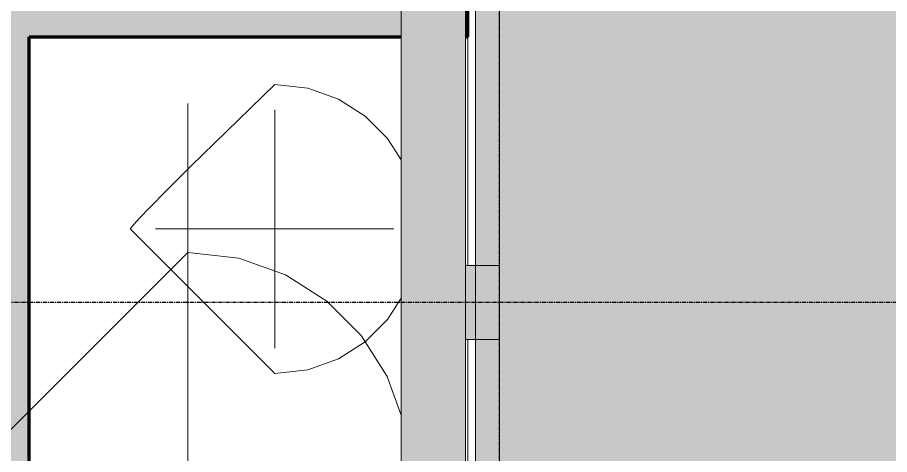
# Model space of a CAD drawing. Header units: inches. Extents: x 9391 to 11530, y 1186 to 2858.
# Drawn here: x 9717.9 to 9826.4, y 2032.1 to 2086.5 of the extents above; entities that cross this region are included whole.
import ezdxf

# ---------------------------------------------------------------- set-up
doc = ezdxf.new("R2010")
doc.units = ezdxf.units.IN
doc.header["$MEASUREMENT"] = 0
doc.linetypes.add('Grid Line 1_2_', pattern=[0.875, 0.5, -0.125, 0.125, -0.125])
for name, color, linetype, lineweight in [('A-DETL-GENF-1', 254, 'Continuous', 9), ('A-ROOF', 132, 'Continuous', 13), ('A-ROOF-1', 132, 'Continuous', 5), ('C-BLDG-PADS', 91, 'Continuous', 70), ('C-BLDG-PADS-1', 91, 'Continuous', 9), ('C-TOPO', 7, 'Continuous', 9), ('S-BEAM', 12, 'Continuous', 9), ('S-COLS', 52, 'Continuous', 9), ('S-FNDN', 32, 'Continuous', 13), ('S-FNDN-1', 32, 'Continuous', 5), ('S-GRID-1', 1, 'Grid Line 1_2_', 30)]:
    doc.layers.add(name, color=color, linetype=linetype, lineweight=lineweight)

# ---------------------------------------------------------------- blocks, each defined once
blk = doc.blocks.new('Timber-Column1 - 10x10-1518159-FLOOR PLAN - ROOF')
at = {"layer": 'S-COLS'}
blk.add_hatch(color=256, dxfattribs=at).paths.add_polyline_path([(4.62, -3.94), (4.62, -3), (-4.63, -3), (-4.63, -4.25), (4.62, -4.25)], flags=0)
for p, q in [((-4.63, -4.25), (-4.63, 0)), ((4.62, 0), (4.62, -4.25))]:
    blk.add_line(p, q, dxfattribs=at)
blk = doc.blocks.new('Dimension Lumber - THE BEAM-1543094-FLOOR PLAN - ROOF')
at = {"layer": 'S-BEAM'}
h = blk.add_hatch(color=256, dxfattribs=at)
h.paths.add_polyline_path([(391.81, 0), (352.41, -0.04), (352.58, -0.21), (352.92, -0.62), (353.14, -0.97), (353.39, -1.6), (353.48, -1.97), (353.52, -2.43), (353.47, -3), (391.81, -3)], flags=0)
h.paths.add_polyline_path([(345.97, 0), (256.32, 0), (256.54, -0.21), (256.88, -0.62), (257.1, -0.97), (257.35, -1.6), (257.44, -1.97), (257.48, -2.43), (257.43, -3), (344.86, -2.97), (344.84, -2.75), (344.83, -2.18), (344.89, -1.77), (345.15, -1.05), (345.45, -0.58), (345.75, -0.2), (345.83, -0.11)], flags=0)
h.paths.add_polyline_path([(249.93, 0), (-234.15, 0), (-234.15, -3), (248.82, -2.97), (248.8, -2.75), (248.79, -2.18), (248.85, -1.77), (249.11, -1.05), (249.41, -0.58), (249.72, -0.18), (249.79, -0.11)], flags=0)
blk.add_line((-234.15, -3), (248.83, -3), dxfattribs=at)
blk = doc.blocks.new('meyer lilac 26082 - meyer lilac 26082-V53-FLOOR PLAN - ROOF')
at = {"layer": 'A-DETL-GENF-1'}
for p, q in [((0, 29.16), (0, 35.27)), ((0, 35.27), (0, 32.87)), ((0, 32.87), (0, 24.58)), ((0, 22.17), (0, 29.16)), ((-27.63, 0), (0, 27.63)), ((27.63, 0), (0, 27.63)), ((0, 24.58), (0, 20.21)), ((0, 18.03), (0, 23.92)), ((0, 23.92), (0, 22.17)), ((0, 20.21), (0, 12.57)), ((0, 13.22), (0, 18.03)), ((0, 13.66), (0, 16.06)), ((0, 16.06), (0, 13.22)), ((0, 7.98), (0, 13.66)), ((0, 12.57), (0, -3.37)), ((0, 2.31), (0, 7.98)), ((0, 2.31), (0, -1.62)), ((-28.57, 0), (-36.35, 0)), ((-36.35, 0), (-31.4, 0)), ((-31.4, 0), (-35.64, 0)), ((-35.64, 0), (-33.28, 0)), ((-33.28, 0), (-32.11, 0)), ((-32.11, 0), (-26.68, 0)), ((-26.92, 0), (-28.57, 0)), ((-18.19, 0), (-26.92, 0)), ((-10.18, 0), (-18.19, 0)), ((-3.34, 0), (-10.18, 0)), ((-3.34, 0), (3.97, 0)), ((7.98, 0), (3.97, 0)), ((12.93, 0), (7.98, 0)), ((25.19, 0), (12.93, 0)), ((28.49, 0), (25.19, 0)), ((26.9, -6.33), (27.63, 0)), ((31.56, 0), (28.49, 0)), ((-27.63, 0), (-26.9, -6.33)), ((-26.68, 0), (-18.9, 0)), ((-18.9, 0), (-12.3, 0)), ((-12.3, 0), (-3.81, 0)), ((-3.81, 0), (2.08, 0)), ((2.08, 0), (8.21, 0)), ((8.21, 0), (16, 0)), ((16, 0), (24.25, 0)), ((24.25, 0), (25.81, 0)), ((25.81, 0), (27.31, 0)), ((27.31, 0), (28.71, 0)), ((28.71, 0), (29.96, 0)), ((29.96, 0), (31.01, 0)), ((31.01, 0), (31.79, 0)), ((35.57, 0), (31.56, 0)), ((31.79, 0), (32.26, 0)), ((32.26, 0), (32.55, 0)), ((32.55, 0), (32.82, 0)), ((32.82, 0), (33.06, 0)), ((33.06, 0), (33.29, 0)), ((33.29, 0), (33.51, 0)), ((33.51, 0), (33.71, 0)), ((33.71, 0), (33.92, 0)), ((33.92, 0), (38.4, 0)), ((43.82, 0), (35.57, 0)), ((38.4, 0), (41.93, 0)), ((46.18, 0), (41.7, 0)), ((41.7, 0), (43.82, 0)), ((41.93, 0), (46.18, 0)), ((0, -4.9), (0, -1.62)), ((0, -3.37), (0, -12.1)), ((0, -15.37), (0, -4.9)), ((-26.9, -6.33), (-24.82, -12.15)), ((24.82, -12.15), (26.9, -6.33)), ((-24.82, -12.15), (-21.56, -17.28)), ((0, -12.1), (0, -19.3)), ((21.56, -17.28), (24.82, -12.15)), ((0, -18.65), (0, -15.37)), ((-21.56, -17.28), (-17.28, -21.56)), ((17.28, -21.56), (21.56, -17.28)), ((0, -26.54), (0, -18.65)), ((0, -19.3), (0, -26.54)), ((-17.28, -21.56), (-12.15, -24.82)), ((12.15, -24.82), (17.28, -21.56)), ((-12.15, -24.82), (-10.18, -25.52)), ((7.35, -26.54), (12.15, -24.82)), ((-9.43, -25.79), (-7.35, -26.54)), ((0, -34.54), (0, -35.79)), ((0, -35.02), (0, -34.54)), ((0, -35.79), (0, -35.02))]:
    blk.add_line(p, q, dxfattribs=at)
blk = doc.blocks.new('switchgrass 26764 - switchgrass 26764-V54-FLOOR PLAN - ROOF')
at = {"layer": 'A-DETL-GENF-1'}
for p, q in [((-18.01, 0), (0, 18.01)), ((0.55, 17.55), (0, 18.01)), ((1.36, 16.83), (0.55, 17.55)), ((2.67, 15.57), (1.36, 16.83)), ((4.74, 13.53), (2.67, 15.57)), ((0, 14.62), (0, 14.84)), ((0, 14.84), (0, 14.42)), ((0, 13.99), (0, 14.62)), ((0, 14.42), (0, 13.91)), ((0, 12.89), (0, 14.11)), ((0, 14.11), (0, 14.1)), ((0, 14.1), (0, 14.05)), ((0, 14.05), (0, 13.99)), ((0, 12.15), (0, 13.99)), ((0, 13.99), (0, 13.91)), ((0, 13.91), (0, 12.05)), ((0, 13.91), (0, 13.83)), ((0, 13.83), (0, 13.75)), ((0, 13.75), (0, 13.68)), ((0, 13.68), (0, 11.94)), ((0, 13.24), (0, 13.39)), ((0, 13.39), (0, 11.07)), ((0, 13), (0, 13.24)), ((7.82, 10.43), (4.74, 13.53)), ((0, 12.68), (0, 13)), ((0, 11.08), (0, 12.96)), ((0, 12.96), (0, 9.77)), ((0, 11.81), (0, 12.89)), ((0, 11.68), (0, 12.88)), ((0, 12.88), (0, 12.87)), ((0, 12.87), (0, 12.54)), ((0, 12.29), (0, 12.68)), ((0, 11.94), (0, 12.67)), ((0, 12.67), (0, 11.08)), ((0, 12.54), (0, 12.52)), ((0, 12.52), (0, 12)), ((0, 11.81), (0, 12.29)), ((0, 11.26), (0, 12.15)), ((0, 12.05), (0, 11.4)), ((0, 12), (0, 11.53)), ((0, 7.46), (0, 11.94)), ((0, 11.94), (0, 11.91)), ((0, 11.91), (0, 11.87)), ((0, 11.87), (0, 11.82)), ((0, 11.82), (0, 11.77)), ((0, 11.26), (0, 11.81)), ((0, 10.79), (0, 11.81)), ((0, 11.77), (0, 11.72)), ((0, 11.72), (0, 11.68)), ((0, 11.68), (0, 11.65)), ((0, 10.59), (0, 11.68)), ((0, 11.65), (0, 11.25)), ((0, 11.53), (0, 10.62)), ((0, 11.4), (0, 10.79)), ((0, 10.98), (0, 11.36)), ((0, 11.36), (0, 11.22)), ((0, 11.11), (0, 11.36)), ((0, 11.36), (0, 11.33)), ((0, 11.33), (0, 10.98)), ((0, 10.6), (0, 11.26)), ((0, 10.64), (0, 11.26)), ((0, 11.25), (0, 10.2)), ((0, 11.22), (0, 10.28)), ((0, 9.83), (0, 11.11)), ((0, 11.07), (0, 9.34)), ((0, 9.17), (0, 10.98)), ((0, 10.98), (0, 10.93)), ((0, 10.93), (0, 8.76)), ((0, 10.79), (0, 10.64)), ((0, 9.79), (0, 10.79)), ((0, 10.42), (0, 10.68)), ((0, 10.68), (0, 10.32)), ((0, 10.62), (0, 10.12)), ((0, 10.35), (0, 10.6)), ((0, 9.56), (0, 10.59)), ((0, 10.25), (0, 10.58)), ((0, 10.58), (0, 10.49)), ((0, 10.49), (0, 10.28)), ((0, 9.37), (0, 10.42)), ((0, 10.06), (0, 10.35)), ((0, 10.32), (0, 10.14)), ((0, 10.28), (0, 8.63)), ((0, 10.28), (0, 7.01)), ((0, 8.38), (0, 10.25)), ((0, 10.2), (0, 9.06)), ((0, 10.14), (0, 9.86)), ((0, 10.12), (0, 9.56)), ((0, 9.07), (0, 10.06)), ((0, 9.86), (0, 9.52)), ((0, 9.77), (0, 9.83)), ((0, 7.53), (0, 9.79)), ((12.16, 6), (7.82, 10.43)), ((0, 8.9), (0, 9.63)), ((0, 9.63), (0, 7.81)), ((0, 8.57), (0, 9.56)), ((0, 9.56), (0, 8.9)), ((0, 9.52), (0, 9.16)), ((0, 9.34), (0, 9.37)), ((0, 8.67), (0, 9.17)), ((0, 9.16), (0, 8.82)), ((0, 7.97), (0, 9.07)), ((0, 9.06), (0, 8.57)), ((0, 8.18), (0, 9.05)), ((0, 9.05), (0, 9.04)), ((0, 9.04), (0, 9.01)), ((0, 9.01), (0, 8.96)), ((0, 8.96), (0, 8.91)), ((0, 8.91), (0, 8.86)), ((0, 8.86), (0, 8.8)), ((0, 8.82), (0, 8.55)), ((0, 8.8), (0, 8.76)), ((0, 8.76), (0, 7.46)), ((0, 8.76), (0, 7.89)), ((0, 8.37), (0, 8.67)), ((0, 8.63), (0, 7.97)), ((0, 8.57), (0, 8.18)), ((0, 7.57), (0, 8.57)), ((0, 8.55), (0, 8.37)), ((0, 7.54), (0, 8.38)), ((0, 8.37), (0, 8.37)), ((0, 6.85), (0, 7.97)), ((0, 7.97), (0, 7.46)), ((0, 7.89), (0, 5.43)), ((0, 7.81), (0, 7.23)), ((0, 6.54), (0, 7.57)), ((0, 7.23), (0, 7.54)), ((0, 6.15), (0, 7.53)), ((0, 7.46), (0, 7.14)), ((0, 7.14), (0, 7.02)), ((0, 7.02), (0, 6.44)), ((0, 7.01), (0, 5.52)), ((0, 5.8), (0, 6.85)), ((0, 5.43), (0, 6.54)), ((0, 6.44), (0, 6.15)), ((0, 4.94), (0, 5.8)), ((0, 3.69), (0, 5.57)), ((0, 5.57), (0, 5.51)), ((0, 5.52), (0, 4.52)), ((0, 5.51), (0, 4.74)), ((18.01, 0), (12.16, 6)), ((0, 4.89), (0, 4.99)), ((0, 4.99), (0, 4.88)), ((0, 4.34), (0, 4.94)), ((0, 4.34), (0, 4.89)), ((0, 4.88), (0, 3.55)), ((0, 4.74), (0, 4.31)), ((0, 4.52), (0, 3.94)), ((0, 4.13), (0, 4.34)), ((0, 4.28), (0, 4.34)), ((0, 4.31), (0, 4.28)), ((0, 4.08), (0, 4.13)), ((0, 4.01), (0, 4.08)), ((0, 3.91), (0, 4.01)), ((0, 3.94), (0, 3.64)), ((0, 3.8), (0, 3.91)), ((0, 3.69), (0, 3.8)), ((0, 3.11), (0, 3.69)), ((0, 3.61), (0, 3.69)), ((0, 3.64), (0, 3.61)), ((0, 3.55), (0, 3.61)), ((0, 3.61), (0, 3.56)), ((0, 3.56), (0, 3.48)), ((0, 3.55), (0, 3.26)), ((0, 3.26), (0, 3.55)), ((0, 3.48), (0, 3.37)), ((0, 3.37), (0, -4.66)), ((0, 1.81), (0, 3.11)), ((0, 1.77), (0, 1.81)), ((0, 1.72), (0, 1.77)), ((0, 1.65), (0, 1.72)), ((0, 1.57), (0, 1.65)), ((0, 1.49), (0, 1.57)), ((0, 1.43), (0, 1.49)), ((0, 1.38), (0, 1.43)), ((0, 1.38), (0, -0.36)), ((-14.4, 0), (-14.84, 0)), ((-14.84, 0), (-14.46, 0)), ((-14.46, 0), (-13.45, 0)), ((-13.83, 0), (-14.4, 0)), ((-10.27, 0), (-14.29, 0)), ((-14.29, 0), (-13.94, 0)), ((-13.94, 0), (-13.61, 0)), ((-13.38, 0), (-13.83, 0)), ((-13.61, 0), (-13.3, 0)), ((-13.45, 0), (-12.04, 0)), ((-12.84, 0), (-13.38, 0)), ((-13.3, 0), (-12.98, 0)), ((-12.98, 0), (-11.83, 0)), ((-12.67, 0), (-12.96, 0)), ((-12.96, 0), (-12.8, 0)), ((-12.25, 0), (-12.84, 0)), ((-12.8, 0), (-12.37, 0)), ((-10.5, 0), (-12.67, 0)), ((-12.37, 0), (-11.73, 0)), ((-11.6, 0), (-12.25, 0)), ((-12.04, 0), (-10.42, 0)), ((-11.83, 0), (-11.54, 0)), ((-11.65, 0), (-11.8, 0)), ((-11.8, 0), (-10.93, 0)), ((-11.73, 0), (-10.95, 0)), ((-9.05, 0), (-11.65, 0)), ((-10.35, 0), (-11.63, 0)), ((-11.63, 0), (-11.52, 0)), ((-10.93, 0), (-11.6, 0)), ((-11.54, 0), (-10.98, 0)), ((-11.52, 0), (-11.21, 0)), ((-11.21, 0), (-10.76, 0)), ((-10.98, 0), (-10.48, 0)), ((-10.95, 0), (-10.08, 0)), ((-10.76, 0), (-10.2, 0)), ((-7.46, 0), (-10.5, 0)), ((-10.48, 0), (-8.32, 0)), ((-10.42, 0), (-8.81, 0)), ((-9.31, 0), (-10.35, 0)), ((-9.87, 0), (-10.27, 0)), ((-10.21, 0), (-10.22, 0)), ((-10.22, 0), (-10.15, 0)), ((-8.49, 0), (-10.21, 0)), ((-10.2, 0), (-9.58, 0)), ((-10.15, 0), (-9.63, 0)), ((-10.08, 0), (-9.18, 0)), ((-9.49, 0), (-9.87, 0)), ((-9.63, 0), (-9.19, 0)), ((-9.58, 0), (-8.94, 0)), ((-8.41, 0), (-9.49, 0)), ((-8.49, 0), (-9.31, 0)), ((-9.19, 0), (-9.15, 0)), ((-9.18, 0), (-8.32, 0)), ((-9.15, 0), (-8.98, 0)), ((-8.32, 0), (-9.05, 0)), ((-8.98, 0), (-8.08, 0)), ((-8.94, 0), (-8.32, 0)), ((-8.81, 0), (-7.41, 0)), ((-7.3, 0), (-8.49, 0)), ((-7.89, 0), (-8.49, 0)), ((-8.19, 0), (-8.47, 0)), ((-8.47, 0), (-8.46, 0)), ((-8.46, 0), (-6.52, 0)), ((-8.32, 0), (-8.41, 0)), ((-8.32, 0), (-7.17, 0)), ((-5.44, 0), (-8.19, 0)), ((-8.08, 0), (-7.46, 0)), ((-7.48, 0), (-7.89, 0)), ((-4.42, 0), (-7.6, 0)), ((-7.6, 0), (-7.53, 0)), ((-7.53, 0), (-7.31, 0)), ((-7.17, 0), (-7.48, 0)), ((-7.41, 0), (-6.44, 0)), ((-7.31, 0), (-6.98, 0)), ((-6.53, 0), (-7.3, 0)), ((-6.98, 0), (-6.55, 0)), ((-6.55, 0), (-6.04, 0)), ((-6.1, 0), (-6.53, 0)), ((-6.44, 0), (-4.42, 0)), ((-5.86, 0), (-6.1, 0)), ((-6.04, 0), (-5.47, 0)), ((-5.76, 0), (-5.86, 0)), ((-5.86, 0), (-5.86, 0)), ((-5.64, 0), (-5.76, 0)), ((-5.22, 0), (-5.64, 0)), ((-5.47, 0), (-4.85, 0)), ((-5.28, 0), (-5.44, 0)), ((-4.83, 0), (-5.28, 0)), ((-5.09, 0), (-5.22, 0)), ((-4.99, 0), (-5.09, 0)), ((-5, 0), (-5.01, 0)), ((-5.01, 0), (-5, 0)), ((-4.97, 0), (-5, 0)), ((-5, 0), (-4.99, 0)), ((-4.91, 0), (-4.97, 0)), ((-4.81, 0), (-4.91, 0)), ((-4.85, 0), (-4.83, 0)), ((-4.66, 0), (-4.81, 0)), ((3.37, 0), (-4.66, 0)), ((-3.55, 0), (-2.87, 0)), ((-2.87, 0), (-2.33, 0)), ((-2.33, 0), (-1.9, 0)), ((-1.9, 0), (-1.09, 0)), ((-1.09, 0), (-0.62, 0)), ((-0.62, 0), (-0.35, 0)), ((-0.35, 0), (-0.51, 0)), ((1.38, 0), (-0.36, 0)), ((1.38, 0), (1.43, 0)), ((1.43, 0), (1.49, 0)), ((1.49, 0), (1.57, 0)), ((1.57, 0), (1.65, 0)), ((1.65, 0), (1.72, 0)), ((1.72, 0), (1.77, 0)), ((1.77, 0), (1.81, 0)), ((1.81, 0), (3.11, 0)), ((3.11, 0), (3.69, 0)), ((3.55, 0), (3.26, 0)), ((3.26, 0), (3.55, 0)), ((3.48, 0), (3.37, 0)), ((3.56, 0), (3.48, 0)), ((4.88, 0), (3.55, 0)), ((3.55, 0), (3.61, 0)), ((3.61, 0), (3.56, 0)), ((3.61, 0), (3.69, 0)), ((3.64, 0), (3.61, 0)), ((3.94, 0), (3.64, 0)), ((3.69, 0), (5.57, 0)), ((3.69, 0), (3.8, 0)), ((3.8, 0), (3.91, 0)), ((3.91, 0), (4.01, 0)), ((4.52, 0), (3.94, 0)), ((4.01, 0), (4.08, 0)), ((4.08, 0), (4.13, 0)), ((4.13, 0), (4.34, 0)), ((4.31, 0), (4.28, 0)), ((4.28, 0), (4.34, 0)), ((4.74, 0), (4.31, 0)), ((4.34, 0), (4.89, 0)), ((4.34, 0), (4.94, 0)), ((5.52, 0), (4.52, 0)), ((5.51, 0), (4.74, 0)), ((4.99, 0), (4.88, 0)), ((4.89, 0), (4.99, 0)), ((4.94, 0), (5.8, 0)), ((7.89, 0), (5.43, 0)), ((5.43, 0), (6.54, 0)), ((5.57, 0), (5.51, 0)), ((7.01, 0), (5.52, 0)), ((5.8, 0), (6.85, 0)), ((6.44, 0), (6.15, 0)), ((6.15, 0), (7.53, 0)), ((7.02, 0), (6.44, 0)), ((6.54, 0), (7.57, 0)), ((6.85, 0), (7.97, 0)), ((10.28, 0), (7.01, 0)), ((7.14, 0), (7.02, 0)), ((7.46, 0), (7.14, 0)), ((7.81, 0), (7.23, 0)), ((7.23, 0), (7.54, 0)), ((7.97, 0), (7.46, 0)), ((8.76, 0), (7.46, 0)), ((7.46, 0), (11.94, 0)), ((7.53, 0), (9.79, 0)), ((7.54, 0), (8.38, 0)), ((7.57, 0), (8.57, 0)), ((9.63, 0), (7.81, 0)), ((8.76, 0), (7.89, 0)), ((7.97, 0), (9.07, 0)), ((8.63, 0), (7.97, 0)), ((8.57, 0), (8.18, 0)), ((8.18, 0), (9.05, 0)), ((8.55, 0), (8.37, 0)), ((8.37, 0), (8.37, 0)), ((8.37, 0), (8.67, 0)), ((8.38, 0), (10.25, 0)), ((8.82, 0), (8.55, 0)), ((9.06, 0), (8.57, 0)), ((8.57, 0), (9.56, 0)), ((10.28, 0), (8.63, 0)), ((8.67, 0), (9.17, 0)), ((10.93, 0), (8.76, 0)), ((8.8, 0), (8.76, 0)), ((8.86, 0), (8.8, 0)), ((9.16, 0), (8.82, 0)), ((8.91, 0), (8.86, 0)), ((9.56, 0), (8.9, 0)), ((8.9, 0), (9.63, 0)), ((8.96, 0), (8.91, 0)), ((9.01, 0), (8.96, 0)), ((9.04, 0), (9.01, 0)), ((9.05, 0), (9.04, 0)), ((10.2, 0), (9.06, 0)), ((9.07, 0), (10.06, 0)), ((9.52, 0), (9.16, 0)), ((9.17, 0), (10.98, 0)), ((11.07, 0), (9.34, 0)), ((9.34, 0), (9.37, 0)), ((9.37, 0), (10.42, 0)), ((9.86, 0), (9.52, 0)), ((9.56, 0), (10.59, 0)), ((10.12, 0), (9.56, 0)), ((12.96, 0), (9.77, 0)), ((9.77, 0), (9.83, 0)), ((9.79, 0), (10.79, 0)), ((9.83, 0), (11.11, 0)), ((10.14, 0), (9.86, 0)), ((10.06, 0), (10.35, 0)), ((10.62, 0), (10.12, 0)), ((10.32, 0), (10.14, 0)), ((11.25, 0), (10.2, 0)), ((10.25, 0), (10.58, 0)), ((11.22, 0), (10.28, 0)), ((10.49, 0), (10.28, 0)), ((10.68, 0), (10.32, 0)), ((10.35, 0), (10.6, 0)), ((10.42, 0), (10.68, 0)), ((10.58, 0), (10.49, 0)), ((10.59, 0), (11.68, 0)), ((10.6, 0), (11.26, 0)), ((11.53, 0), (10.62, 0)), ((10.79, 0), (10.64, 0)), ((10.64, 0), (11.26, 0)), ((11.4, 0), (10.79, 0)), ((10.79, 0), (11.81, 0)), ((10.98, 0), (10.93, 0)), ((10.98, 0), (11.36, 0)), ((11.33, 0), (10.98, 0)), ((13.39, 0), (11.07, 0)), ((12.67, 0), (11.08, 0)), ((11.08, 0), (12.96, 0)), ((11.11, 0), (11.36, 0)), ((11.36, 0), (11.22, 0)), ((11.65, 0), (11.25, 0)), ((11.26, 0), (12.15, 0)), ((11.26, 0), (11.81, 0)), ((11.36, 0), (11.33, 0)), ((12.05, 0), (11.4, 0)), ((12, 0), (11.53, 0)), ((11.68, 0), (11.65, 0)), ((11.72, 0), (11.68, 0)), ((11.68, 0), (12.88, 0)), ((11.77, 0), (11.72, 0)), ((11.82, 0), (11.77, 0)), ((11.81, 0), (12.29, 0)), ((11.81, 0), (12.89, 0)), ((11.87, 0), (11.82, 0)), ((11.91, 0), (11.87, 0)), ((11.94, 0), (11.91, 0)), ((13.68, 0), (11.94, 0)), ((11.94, 0), (12.67, 0)), ((12.52, 0), (12, 0)), ((13.91, 0), (12.05, 0)), ((12.15, 0), (13.99, 0)), ((12.29, 0), (12.68, 0)), ((12.54, 0), (12.52, 0)), ((12.87, 0), (12.54, 0)), ((12.68, 0), (13, 0)), ((12.88, 0), (12.87, 0)), ((12.89, 0), (14.11, 0)), ((13, 0), (13.24, 0)), ((13.24, 0), (13.39, 0)), ((13.75, 0), (13.68, 0)), ((13.83, 0), (13.75, 0)), ((13.91, 0), (13.83, 0)), ((14.42, 0), (13.91, 0)), ((13.99, 0), (13.91, 0)), ((13.99, 0), (14.62, 0)), ((14.05, 0), (13.99, 0)), ((14.1, 0), (14.05, 0)), ((14.11, 0), (14.1, 0)), ((14.84, 0), (14.42, 0)), ((14.62, 0), (14.84, 0)), ((17.54, -4.13), (18.01, 0)), ((-18.01, 0), (-17.54, -4.13)), ((-11.5, 0), (-12.35, 0)), ((-12.35, 0), (-12.04, 0)), ((-12.04, 0), (-11.23, 0)), ((-10.53, 0), (-11.5, 0)), ((-11.23, 0), (-10.09, 0)), ((-9.51, 0), (-10.53, 0)), ((-10.09, 0), (-8.78, 0)), ((-8.52, 0), (-9.51, 0)), ((-8.78, 0), (-7.48, 0)), ((-7.64, 0), (-8.52, 0)), ((-6.95, 0), (-7.64, 0)), ((-7.48, 0), (-6.35, 0)), ((-6.52, 0), (-6.95, 0)), ((-6.35, 0), (-5.57, 0)), ((-5.57, 0), (-4.37, 0)), ((-4.37, 0), (-3.55, 0)), ((-0.65, 0), (-0.67, 0)), ((-0.67, 0), (-0.67, 0)), ((-0.67, 0), (-0.65, 0)), ((-0.63, 0), (-0.65, 0)), ((-0.65, 0), (-0.36, 0)), ((-0.6, 0), (-0.63, 0)), ((-0.56, 0), (-0.6, 0)), ((-0.51, 0), (-0.56, 0)), ((0, -0.62), (0, -0.35)), ((0, -0.35), (0, -0.51)), ((0, -0.65), (0, -0.36)), ((0, -0.51), (0, -0.56)), ((0, -0.56), (0, -0.6)), ((0, -0.6), (0, -0.63)), ((0, -1.09), (0, -0.62)), ((0, -0.63), (0, -0.65)), ((0, -0.65), (0, -0.67)), ((0, -0.67), (0, -0.65)), ((0, -0.67), (0, -0.67)), ((0, -1.9), (0, -1.09)), ((0, -2.33), (0, -1.9)), ((0, -2.87), (0, -2.33)), ((0, -3.55), (0, -2.87)), ((-17.54, -4.13), (-16.18, -7.92)), ((0, -4.37), (0, -3.55)), ((16.18, -7.92), (17.54, -4.13)), ((0, -5.57), (0, -4.37)), ((0, -6.44), (0, -4.42)), ((0, -4.42), (0, -7.6)), ((0, -4.66), (0, -4.81)), ((0, -4.81), (0, -4.91)), ((0, -4.85), (0, -4.83)), ((0, -4.83), (0, -5.28)), ((0, -5.47), (0, -4.85)), ((0, -4.91), (0, -4.97)), ((0, -4.97), (0, -5)), ((0, -5), (0, -4.99)), ((0, -4.99), (0, -5.09)), ((0, -5), (0, -5.01)), ((0, -5.01), (0, -5)), ((0, -5.09), (0, -5.22)), ((0, -5.22), (0, -5.64)), ((0, -5.28), (0, -5.44)), ((0, -5.44), (0, -8.19)), ((0, -6.04), (0, -5.47)), ((0, -6.35), (0, -5.57)), ((0, -5.64), (0, -5.76)), ((0, -5.76), (0, -5.86)), ((0, -5.86), (0, -5.86)), ((0, -5.86), (0, -6.1)), ((0, -6.55), (0, -6.04)), ((0, -6.1), (0, -6.53)), ((0, -7.48), (0, -6.35)), ((0, -7.41), (0, -6.44)), ((0, -8.46), (0, -6.52)), ((0, -6.52), (0, -6.95)), ((0, -6.53), (0, -7.3)), ((0, -6.98), (0, -6.55)), ((0, -6.95), (0, -7.64)), ((0, -7.31), (0, -6.98)), ((0, -8.32), (0, -7.17)), ((0, -7.17), (0, -7.48)), ((0, -7.3), (0, -8.49)), ((0, -7.53), (0, -7.31)), ((0, -8.81), (0, -7.41)), ((0, -8.08), (0, -7.46)), ((0, -7.46), (0, -10.5)), ((0, -7.48), (0, -7.89)), ((0, -8.78), (0, -7.48)), ((0, -7.6), (0, -7.53)), ((-16.18, -7.92), (-14.05, -11.26)), ((0, -7.64), (0, -8.52)), ((0, -7.89), (0, -8.49)), ((0, -8.98), (0, -8.08)), ((0, -8.19), (0, -8.47)), ((0, -9.18), (0, -8.32)), ((0, -8.32), (0, -8.41)), ((0, -10.48), (0, -8.32)), ((0, -8.94), (0, -8.32)), ((0, -8.32), (0, -9.05)), ((0, -8.41), (0, -9.49)), ((0, -8.47), (0, -8.46)), ((0, -8.49), (0, -10.21)), ((0, -8.49), (0, -9.31)), ((0, -8.52), (0, -9.51)), ((14.05, -11.26), (16.18, -7.92)), ((0, -10.09), (0, -8.78)), ((0, -10.42), (0, -8.81)), ((0, -9.58), (0, -8.94)), ((0, -9.15), (0, -8.98)), ((0, -9.05), (0, -11.65)), ((0, -9.19), (0, -9.15)), ((0, -10.08), (0, -9.18)), ((0, -9.63), (0, -9.19)), ((0, -9.31), (0, -10.35)), ((0, -9.49), (0, -9.87)), ((0, -9.51), (0, -10.53)), ((0, -10.2), (0, -9.58)), ((0, -10.15), (0, -9.63)), ((0, -9.87), (0, -10.27)), ((0, -10.95), (0, -10.08)), ((0, -11.23), (0, -10.09)), ((0, -10.22), (0, -10.15)), ((0, -10.76), (0, -10.2)), ((0, -10.21), (0, -10.22)), ((0, -10.27), (0, -14.29)), ((0, -10.35), (0, -11.63)), ((0, -12.04), (0, -10.42)), ((0, -10.98), (0, -10.48)), ((0, -10.5), (0, -12.67)), ((0, -10.53), (0, -11.5)), ((0, -11.21), (0, -10.76)), ((-14.05, -11.26), (-11.26, -14.05)), ((0, -11.8), (0, -10.93)), ((0, -10.93), (0, -11.6)), ((0, -11.73), (0, -10.95)), ((0, -11.54), (0, -10.98)), ((0, -11.52), (0, -11.21)), ((0, -12.04), (0, -11.23)), ((0, -11.5), (0, -12.35)), ((0, -11.63), (0, -11.52)), ((0, -11.83), (0, -11.54)), ((0, -11.6), (0, -12.25)), ((0, -11.65), (0, -11.8)), ((0, -12.37), (0, -11.73)), ((0, -12.98), (0, -11.83)), ((11.26, -14.05), (14.05, -11.26)), ((0, -13.45), (0, -12.04)), ((0, -12.35), (0, -12.04)), ((0, -12.25), (0, -12.84)), ((0, -12.8), (0, -12.37)), ((0, -12.67), (0, -12.96)), ((0, -12.96), (0, -12.8)), ((0, -12.84), (0, -13.38)), ((0, -13.3), (0, -12.98)), ((-11.26, -14.05), (-8.62, -15.73)), ((0, -13.61), (0, -13.3)), ((0, -13.38), (0, -13.83)), ((0, -14.46), (0, -13.45)), ((0, -13.94), (0, -13.61)), ((0, -13.83), (0, -14.4)), ((0, -14.29), (0, -13.94)), ((8.62, -15.73), (11.26, -14.05)), ((0, -14.4), (0, -14.84)), ((0, -14.84), (0, -14.46))]:
    blk.add_line(p, q, dxfattribs=at)

msp = doc.modelspace()

# ---------------------------------------------------------------- hatches: boundary and pattern name
at = {"layer": 'A-ROOF-1'}
msp.add_hatch(color=256, dxfattribs=at).paths.add_polyline_path([(9777.87, 1528.46), (10028.27, 1528.46), (10028.27, 2312.08), (9727.3, 2312.08), (9727.3, 2154.42), (9777.87, 2154.42), (9777.87, 1669.44), (9778.22, 1669.17), (9778.22, 1669.76), (9778.32, 1669.74), (9778.53, 1669.35), (9778.84, 1668.53), (9778.94, 1668.14), (9779.02, 1667.52), (9789.42, 1667.52), (9789.51, 1667.64), (9789.51, 1667.77), (9790.27, 1668.08), (9790.64, 1669.1), (9791.62, 1669.54), (9791.62, 1664.75), (9790.63, 1665.22), (9790.27, 1666.22), (9789.51, 1666.56), (9789.51, 1666.7), (9789.37, 1666.77), (9778.99, 1666.77), (9778.88, 1665.93), (9778.67, 1665.25), (9778.37, 1664.64), (9778.25, 1664.5), (9778.22, 1664.84), (9778.22, 1665.12), (9777.87, 1664.84), (9777.91, 1574.26), (9778.27, 1573.77), (9778.57, 1573.22), (9778.73, 1572.86), (9778.94, 1572.1), (9779.02, 1571.48), (9789.42, 1571.48), (9789.51, 1571.6), (9789.51, 1571.73), (9790.27, 1572.04), (9790.64, 1573.06), (9791.62, 1573.5), (9791.62, 1568.71), (9790.63, 1569.18), (9790.27, 1570.18), (9789.51, 1570.52), (9789.51, 1570.66), (9789.37, 1570.73), (9778.99, 1570.73), (9778.88, 1569.89), (9778.67, 1569.21), (9778.24, 1568.36), (9777.87, 1567.86), (9777.87, 1533.63)], flags=0)
at = {"layer": 'C-BLDG-PADS-1'}
h = msp.add_hatch(dxfattribs=at)
h.set_pattern_fill('FP_1', color=256, style=0, pattern_type=2)
h.set_pattern_definition([(0, (0, 0), (30.72, 7.68), [1.267, -21.773, 1.267, -21.773, -122.88]), (0, (0, 0), (30.72, 7.68), [-46.08, 1.267, -44.813, 1.267, -21.773, -53.76]), (0, (0, 0), (30.72, 7.68), [-115.2, 1.267, -14.093, 1.267, -37.133]), (120, (11.52, 3.84), (-22.011075, 22.7643004), [1.267, -21.773, 1.267, -21.773, -122.88]), (120, (11.52, 3.84), (-22.011075, 22.7643004), [-46.08, 1.267, -44.813, 1.267, -21.773, -53.76]), (120, (11.52, 3.84), (-22.011075, 22.7643004), [-115.2, 1.267, -14.093, 1.267, -37.133]), (240, (15.36, 19.2), (-8.708925, -30.4443004), [1.267, -21.773, 1.267, -21.773, -122.88]), (240, (15.36, 19.2), (-8.708925, -30.4443004), [-46.08, 1.267, -44.813, 1.267, -21.773, -53.76]), (240, (15.36, 19.2), (-8.708925, -30.4443004), [-115.2, 1.267, -14.093, 1.267, -37.133])])
h.paths.add_polyline_path([(10826.67, 1339.66), (11033.65, 1339.66), (11033.65, 1348.51), (10826.67, 1348.51)], flags=0)
h.paths.add_polyline_path([(9390.69, 1339.66), (10826.67, 1339.66), (10826.67, 1348.51), (10826.67, 1348.51), (10826.67, 1398.52), (10826.02, 1398.52), (10826.02, 1402.02), (10824.63, 1402.02), (10824.63, 1398.52), (10820.34, 1398.52), (10820.34, 1389.89), (10821.18, 1389.78), (10821.86, 1389.57), (10822.72, 1389.14), (10823.51, 1388.44), (10823.73, 1388.15), (10823.94, 1387.8), (10824.19, 1387.18), (10824.28, 1386.8), (10824.33, 1386.34), (10824.26, 1385.77), (10824.12, 1385.28), (10823.81, 1384.69), (10823.35, 1384.14), (10822.9, 1383.75), (10822.4, 1383.43), (10821.89, 1383.19), (10820.87, 1382.9), (10819.97, 1382.81), (10818.82, 1382.95), (10817.88, 1383.25), (10817.17, 1383.65), (10816.62, 1384.1), (10816.29, 1384.47), (10815.95, 1385.01), (10815.81, 1385.3), (10815.64, 1386.02), (10815.63, 1386.6), (10815.69, 1387.01), (10815.95, 1387.72), (10816.25, 1388.2), (10816.61, 1388.63), (10816.82, 1388.81), (10817.3, 1389.18), (10817.86, 1389.47), (10818.22, 1389.64), (10818.97, 1389.84), (10819.59, 1389.92), (10819.59, 1398.52), (10807.05, 1398.52), (10807.05, 1402.02), (10784.15, 1402.02), (10784.15, 1402.52), (10780.65, 1402.52), (10780.65, 1483.8), (9747.18, 1387.03), (9719.3, 1387.03), (9719.3, 2084.11), (9765.62, 2084.11), (9765.6, 2114.44), (9761.3, 2114.44), (9761.19, 2113.6), (9760.98, 2112.92), (9760.55, 2112.07), (9759.85, 2111.28), (9759.56, 2111.06), (9759.21, 2110.84), (9758.58, 2110.59), (9758.21, 2110.5), (9757.75, 2110.46), (9757.18, 2110.53), (9756.69, 2110.67), (9756.1, 2110.98), (9755.55, 2111.44), (9755.15, 2111.89), (9754.84, 2112.39), (9754.6, 2112.9), (9754.3, 2113.92), (9754.22, 2114.82), (9754.39, 2116.06), (9754.66, 2116.91), (9755.06, 2117.62), (9755.51, 2118.17), (9755.74, 2118.39), (9756.42, 2118.83), (9756.7, 2118.97), (9757.43, 2119.14), (9758.01, 2119.15), (9758.42, 2119.09), (9759.13, 2118.83), (9759.61, 2118.53), (9759.98, 2118.23), (9760.22, 2117.97), (9760.59, 2117.48), (9760.88, 2116.93), (9761.05, 2116.57), (9761.25, 2115.82), (9761.33, 2115.19), (9765.62, 2115.19), (9765.62, 2146.42), (9719.3, 2146.42), (9719.3, 2270.92), (9702.3, 2270.92), (9702.3, 2369.17), (9702.05, 2369.26), (9701.54, 2369.53), (9701, 2369.97), (9700.59, 2370.44), (9700.27, 2370.94), (9700.03, 2371.46), (9699.74, 2372.47), (9699.65, 2373.37), (9699.76, 2374.38), (9700.09, 2375.46), (9700.54, 2376.24), (9700.95, 2376.72), (9701.32, 2377.05), (9701.86, 2377.39), (9702.3, 2377.6), (9702.3, 2465.17), (9702.12, 2465.23), (9701.54, 2465.53), (9700.98, 2465.99), (9700.59, 2466.44), (9700.27, 2466.94), (9700.03, 2467.46), (9699.74, 2468.47), (9699.65, 2469.37), (9699.82, 2470.62), (9700.09, 2471.46), (9700.5, 2472.17), (9700.95, 2472.72), (9701.32, 2473.05), (9701.86, 2473.39), (9702.3, 2473.6), (9702.3, 2561.17), (9702.12, 2561.23), (9701.54, 2561.53), (9700.98, 2561.99), (9700.59, 2562.44), (9700.27, 2562.94), (9700.03, 2563.46), (9699.74, 2564.47), (9699.65, 2565.37), (9699.82, 2566.62), (9700.09, 2567.46), (9700.5, 2568.17), (9700.95, 2568.72), (9701.33, 2569.06), (9701.86, 2569.39), (9702.3, 2569.6), (9702.3, 2618.56), (9805.27, 2618.56), (9804.53, 2618.95), (9803.74, 2619.65), (9803.52, 2619.94), (9803.3, 2620.29), (9803.05, 2620.91), (9802.96, 2621.28), (9802.92, 2621.75), (9802.98, 2622.32), (9803.13, 2622.81), (9803.44, 2623.39), (9803.9, 2623.95), (9804.34, 2624.34), (9804.85, 2624.66), (9805.36, 2624.9), (9806.38, 2625.19), (9807.28, 2625.28), (9808.43, 2625.13), (9809.37, 2624.84), (9810.08, 2624.44), (9810.63, 2623.98), (9810.96, 2623.61), (9811.29, 2623.08), (9811.43, 2622.8), (9811.6, 2622.07), (9811.61, 2621.49), (9811.55, 2621.08), (9811.29, 2620.36), (9810.99, 2619.89), (9810.64, 2619.46), (9810.43, 2619.28), (9809.94, 2618.91), (9809.39, 2618.61), (9809.33, 2618.56), (9901.27, 2618.56), (9900.53, 2618.95), (9899.74, 2619.65), (9899.52, 2619.94), (9899.3, 2620.29), (9899.05, 2620.91), (9898.96, 2621.28), (9898.92, 2621.75), (9898.98, 2622.32), (9899.13, 2622.81), (9899.44, 2623.39), (9899.9, 2623.95), (9900.34, 2624.34), (9900.85, 2624.66), (9901.36, 2624.9), (9902.38, 2625.19), (9903.28, 2625.28), (9904.48, 2625.12), (9905.37, 2624.84), (9906.08, 2624.44), (9906.63, 2623.98), (9906.96, 2623.61), (9907.29, 2623.08), (9907.43, 2622.8), (9907.6, 2622.07), (9907.61, 2621.49), (9907.55, 2621.08), (9907.29, 2620.36), (9906.99, 2619.89), (9906.64, 2619.46), (9906.42, 2619.27), (9905.94, 2618.91), (9905.39, 2618.61), (9905.33, 2618.56), (9952.11, 2618.56), (9952.11, 2605.56), (9996.88, 2605.56), (9997.35, 2606.56), (9998.35, 2606.92), (9998.69, 2607.67), (9998.83, 2607.67), (9998.9, 2607.81), (9998.9, 2618.2), (9998.06, 2618.3), (9997.38, 2618.51), (9996.53, 2618.95), (9995.74, 2619.65), (9995.52, 2619.94), (9995.3, 2620.29), (9995.05, 2620.91), (9994.96, 2621.28), (9994.92, 2621.75), (9994.98, 2622.32), (9995.13, 2622.81), (9995.44, 2623.39), (9995.9, 2623.95), (9996.34, 2624.34), (9996.85, 2624.66), (9997.36, 2624.9), (9998.38, 2625.19), (9999.48, 2625.26), (10000.43, 2625.13), (10001.37, 2624.84), (10002.08, 2624.44), (10002.63, 2623.98), (10002.96, 2623.61), (10003.29, 2623.08), (10003.43, 2622.8), (10003.58, 2622.27), (10003.61, 2621.49), (10003.57, 2621.13), (10003.29, 2620.36), (10002.99, 2619.89), (10002.64, 2619.46), (10002.43, 2619.28), (10001.94, 2618.91), (10001.39, 2618.61), (10001.03, 2618.45), (10000.27, 2618.24), (9999.65, 2618.17), (9999.65, 2607.77), (9999.77, 2607.67), (9999.9, 2607.67), (10000.21, 2606.92), (10001.23, 2606.55), (10001.68, 2605.56), (10024.5, 2605.56), (10024.5, 2653.41), (9677.91, 2653.41), (9677.91, 1387.03), (9390.69, 1387.03)], flags=0)
h.paths.add_polyline_path([(11255.3, 1339.66), (11255.3, 1463.71), (11033.65, 1463.71), (11033.65, 1339.66), (11251.97, 1339.66)], flags=0)
h.paths.add_polyline_path([(10829.12, 1350.96), (10829.12, 1350.96), (10829.12, 1350.96)], flags=0)
h.paths.add_polyline_path([(11030.52, 1351.64), (11030.52, 1351.64), (11030.29, 1351.87)], flags=0)
h.paths.add_polyline_path([(9773.93, 2084.11), (9773.93, 2112.42), (9773.62, 2112.56), (9773.62, 2084.11), (9773.93, 2084.11)], flags=0)
h.paths.add_polyline_path([(9773.62, 2117.07), (9773.93, 2117.22), (9773.93, 2146.64), (9773.62, 2146.64), (9773.62, 2117.22)], flags=0)
at = {"layer": 'S-FNDN-1'}
msp.add_hatch(color=256, dxfattribs=at).paths.add_polyline_path([(9773.62, 1528.46), (9773.62, 2154.42), (9765.62, 2154.42), (9765.62, 1528.46)], flags=0)

# ---------------------------------------------------------------- linework, layer by layer
at = {"layer": 'A-ROOF'}
msp.add_line((9777.87, 2154.42), (9777.87, 1669.44), dxfattribs=at)
at = {"layer": 'C-BLDG-PADS'}
for p, q in [((9773.93, 2084.11), (9773.93, 2112.42)), ((9719.3, 1387.03), (9719.3, 2084.11)), ((9719.3, 2084.11), (9765.62, 2084.11)), ((9773.62, 2084.11), (9773.93, 2084.11))]:
    msp.add_line(p, q, dxfattribs=at)
at = {"layer": 'C-TOPO'}
for p, q in [((9765.62, 2084.11), (9719.3, 2084.11)), ((9719.3, 2084.11), (9719.3, 1509.04)), ((9773.93, 2084.11), (9773.62, 2084.11)), ((9773.93, 2055.62), (9773.93, 2084.11)), ((9773.93, 2022.22), (9773.93, 2046.37))]:
    msp.add_line(p, q, dxfattribs=at)
at = {"layer": 'S-FNDN'}
for p, q in [((9773.62, 2154.42), (9773.62, 1528.46)), ((9765.62, 1520.46), (9765.62, 2146.42))]:
    msp.add_line(p, q, dxfattribs=at)
at = {"layer": 'S-GRID-1'}
for p, q in [((9777.87, 1368.27), (9777.87, 2735.87)), ((11461, 2051), (9574.73, 2051))]:
    msp.add_line(p, q, dxfattribs=at)

# ---------------------------------------------------------------- block references
at = {"layer": 'A-DETL-GENF-1', "rotation": 89.9999999999998}
for name, p in [('switchgrass 26764 - switchgrass 26764-V54-FLOOR PLAN - ROOF', (9749.89, 2060.16)), ('meyer lilac 26082 - meyer lilac 26082-V53-FLOOR PLAN - ROOF', (9739.08, 2029.62))]:
    msp.add_blockref(name, p, dxfattribs=at)
at = {"layer": 'S-BEAM', "rotation": 270.0000000000002}
msp.add_blockref('Dimension Lumber - THE BEAM-1543094-FLOOR PLAN - ROOF', (9777.87, 1920.27), dxfattribs=at)
at = {"layer": 'S-COLS', "rotation": 270.0000000000001}
msp.add_blockref('Timber-Column1 - 10x10-1518159-FLOOR PLAN - ROOF', (9777.87, 2051), dxfattribs=at)

doc.saveas('drawing.dxf')
